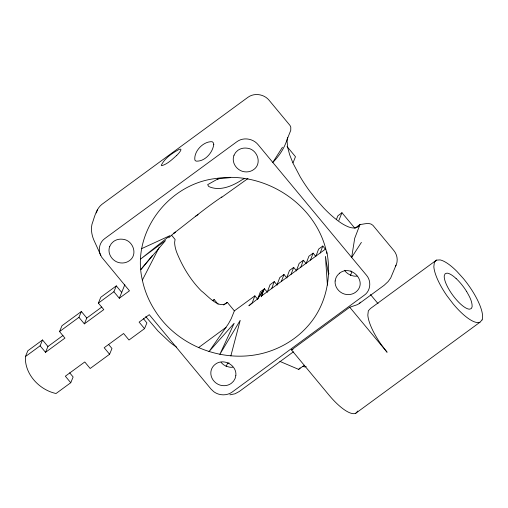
<?xml version="1.0" encoding="UTF-8"?>
<svg xmlns="http://www.w3.org/2000/svg" width="508" height="508" viewBox="0 0 508 508"><rect width="100%" height="100%" fill="white"/><g stroke="black" fill="none" stroke-linecap="round" stroke-linejoin="round"><path stroke-width="0.76" d="M326.828 253.479C316.992 204.47 265.024 170.688 216.205 178.46C168.497 183.629 131.083 232.721 142.361 280.105A94.628 88.284 21.9 0 0 155.01 310.636C179.349 349.396 231.946 366.795 274.441 349.485A95.987 89.548 21.9 0 0 310.223 323.247C326.352 303.517 331.635 276.695 326.854 251.968M96.52 212.985L96.774 211.893M119.297 298.247L121.717 292.424L116.313 285.89L113.887 291.732L119.297 298.247L129.451 290.805L101.606 257.08L93.859 240.068C91.751 235.121 90.799 229.572 91.986 224.257C94.456 217.411 95.923 209.22 101.835 204.413L247.917 97.314C254.349 92.539 264.147 94.126 269.119 100.279L289.998 125.432L290.779 127.14L290.76 130.34L287.318 138.944L287.09 141.44L287.693 147.523L289.7 154.876L293.027 163.214L300.209 176.854A57.029 17.761 53.8 0 0 309.435 190.792L316.351 199.669L323.552 207.797A57.029 17.761 53.8 0 0 334.308 217.932L337.744 220.624A55.353 17.24 53.8 0 0 346.85 226.181C350.933 228.225 357.6 229.584 360.02 224.492C364.211 224.295 369.399 221.888 372.916 225.33L393.789 250.476C396.411 253.619 397.694 257.88 397.021 261.938A15.418 14.383 21.9 0 1 395.541 266.167M230.861 355.886L240.214 320.319L219.837 354.374L234.169 323.266L208.991 351.644L228.467 323.748L231.21 318.726L234.366 310.871L254.851 295.853L257.791 299.383M328.955 273.152L328.549 274.663L325.412 256.375L327.419 285.102M267.494 292.271L264.427 288.83L261.137 296.786L261.703 295.84L325.45 249.111M257.734 298.774L260.369 291.808L264.427 288.83L257.734 298.774L248.863 305.784L252.228 302.812L254.851 295.853M262.617 293.573L261.703 295.84M271.64 288.582L274.269 281.616L277.203 285.153M277.146 284.543L279.775 277.584L283.972 274.504L286.912 278.035M281.349 281.464L283.972 274.504M286.855 277.425L289.49 270.459L293.681 267.386L296.615 270.923M291.052 274.345L293.681 267.386M300.761 267.233L303.39 260.267L305.835 263.214M306.267 263.195L308.896 256.235L313.093 253.155L315.538 256.102M310.464 260.115L313.093 253.155M315.976 256.076L318.611 249.111L322.796 246.043L325.247 248.984M320.173 252.997L322.796 246.043M267.437 291.662L270.072 284.69L274.269 281.616M296.558 270.313L299.193 263.341L303.39 260.267M96.901 211.347L97.492 209.779M338.855 220.453L341.954 212.719L354.857 228.225L360.02 224.492L354.698 238.328L351.663 257.423L366.42 275.158C371.564 280.899 370.738 290.817 364.268 295.224L232.207 392.043C228.321 394.887 223.101 395.541 218.548 394.113A15.316 14.287 21.9 0 1 213.722 391.643L211.017 389.071L149.263 314.681L139.116 322.123L144.526 328.638L129 340.017L123.59 333.502L104.178 347.732L109.588 354.254L90.176 368.484L84.766 361.969L65.342 376.206L70.752 382.721L56.039 393.51C39.465 389.979 24.498 374.193 25.4 356.603L27.826 350.761L42.539 339.973L47.943 346.507L45.53 352.33L40.113 345.815L42.539 339.973M121.717 292.424L124.822 284.702M293.027 162.808L295.472 156.724L287.058 146.564M226.155 366.655L227.571 363.131L229.114 362.96M350.406 275.565L351.822 272.04L350.831 270.853M396.043 265.157L390.722 277.933L388.169 281.515L384.188 285.248L359.232 303.555L357.327 304.679L349.733 307.232L291.509 349.929L328.866 394.938A37.992 11.83 53.8 0 0 355.702 413.302L479.958 322.231L482.086 319.919M287.719 137.389C285.096 147.091 279.781 155.353 272.802 162.42L351.663 257.423L361.404 242.38M336.55 219.094L337.858 215.843L341.954 212.719M45.53 352.33L64.948 338.093L59.538 331.578L61.963 325.736L81.375 311.499L86.779 318.04L84.36 323.863L78.95 317.341L81.375 311.499M84.36 323.863L103.778 309.626L98.368 303.111L100.787 297.269L116.313 285.89M70.752 382.721L73.133 376.98L69.691 372.815M109.588 354.254L111.97 348.513L108.528 344.348M144.526 328.638L146.907 322.897L143.466 318.732M142.361 280.105L159.061 247.65M218.123 304.286L214.173 299.561L213.227 300.698M234.366 310.871L227.286 302.336C219.367 310.267 207.74 295.593 201.441 291.001C190.475 280.003 182.264 266.287 176.543 251.911A41.758 13.005 53.8 0 1 174.65 242.195L175.082 239.446L171.533 235.172M282.442 147.257L272.802 162.42L258.102 144.666C253.13 138.494 243.281 136.906 236.861 141.738L104.8 238.557C99.53 242.24 97.815 249.815 100.717 255.499M257.505 298.92L264.427 288.83M360.547 302.171L359.232 303.555M152.394 255.499L140.843 269.551L165.506 240.544L140.665 258.997L169.939 235.649L141.783 248.571M355.708 413.315L357.835 411.01M482.073 319.919A37.992 11.83 53.8 0 0 463.29 278.441L456.971 271.462A38.068 11.855 53.8 0 0 440.099 259.912L436.486 260.109L434.346 262.401L433.845 266.675A37.992 11.83 53.8 0 0 447.103 295.974L453.117 303.848A37.992 11.83 53.8 0 0 479.946 322.212M279.87 361.398L298.653 369.392L300.139 367.862M168.719 237.769L175.247 232.073L173.412 233.585C189.567 221.304 205.022 208.229 221.863 196.945M176.74 155.359C172.263 159.334 167.697 163.963 161.823 165.678L161.258 165.373C164.656 158.147 172.256 153.162 179.146 149.377A12.744 2.299 -39.7 0 1 176.727 155.385M198.463 347.688L226.124 327.298M25.4 356.603L40.113 345.815M59.538 331.578L78.95 317.341M98.368 303.111L113.887 291.732M47.943 346.507L62.979 335.483M86.779 318.04L101.81 307.016M212.903 300.495L214.173 299.561M223.634 305.01L227.286 302.336M293.37 351.841L239.312 391.471L235.039 393.789L229.838 394.849M436.486 260.109L370.472 308.502L368.332 310.801L367.83 315.074A38.005 11.836 53.8 0 0 381.102 344.38L387.102 352.247L349.733 307.232M298.653 369.392L304.362 365.208M221.463 197.466L247.942 178.537M244.272 178.708L242.481 179.508C232.969 185.864 219.824 191.706 208.712 186.487L207.645 184.664L218.751 178.448M198.069 214.694L195.637 216.173M339.649 273.094C351.65 263.887 368.414 282.429 355.562 292.259A12.617 11.773 21.9 0 1 346.367 294.488C339.903 293.618 334.467 287.572 335.115 280.937M230.721 177.59L219.259 178.683L217.532 179.292M291.509 349.929L292.97 349.44M306.229 366.643L304.73 366.903L302.755 366.357M221.056 362.445L223.45 364.687L226.333 366.287L229.527 367.144A12.617 11.773 21.9 0 0 232.804 367.195M370.465 294.532L378.06 303.682M145.752 316.605L158.02 331.038L169.52 341.884A62.192 19.367 53.8 0 0 176.733 347.237M344.615 270.269C346.57 273.475 350.145 275.399 353.771 276.054A12.617 11.773 21.9 0 0 357.054 276.104M466.528 291.332C469.214 296.101 472.364 301.18 472.129 306.857L471.253 308.616L469.481 309.181A21.768 6.782 53.8 0 1 449.917 290.995A21.844 6.801 53.8 0 1 445.389 282.004A21.723 6.769 53.8 0 1 444.316 275.476L445.192 273.71L446.957 273.145A21.723 6.769 53.8 0 1 456.12 278.568M335.172 281A12.617 11.773 21.9 0 1 339.706 273.158M456.12 278.543A21.768 6.782 53.8 0 1 466.535 291.357M213.785 144.297C212.833 152.591 204.768 161.83 196.012 161.119L194.881 160.115C193.599 151.422 203.314 141.141 212.16 141.707L213.284 142.697L213.785 144.297M109.766 246.323C106.788 253.651 112.7 261.995 120.269 262.877A12.617 11.773 21.9 0 0 129.464 260.648C138.316 254.502 132.912 240.024 122.752 239.262A12.675 11.824 21.9 0 0 113.551 241.478L111.316 243.649L109.766 246.323M234.01 155.238C231.038 162.56 236.95 170.904 244.519 171.787A12.617 11.773 21.9 0 0 253.714 169.564C262.56 163.411 257.169 148.92 246.996 148.171A12.675 11.824 21.9 0 0 237.795 150.387L235.56 152.559L234.01 155.238M235.845 375.507L235.102 378.511L233.559 381.184L231.311 383.35A12.617 11.773 21.9 0 1 222.117 385.572C215.652 384.708 210.217 378.663 210.864 372.027A12.617 11.773 21.9 0 1 215.405 364.185C223.584 357.918 237.033 365.131 235.845 375.507"/></g></svg>
